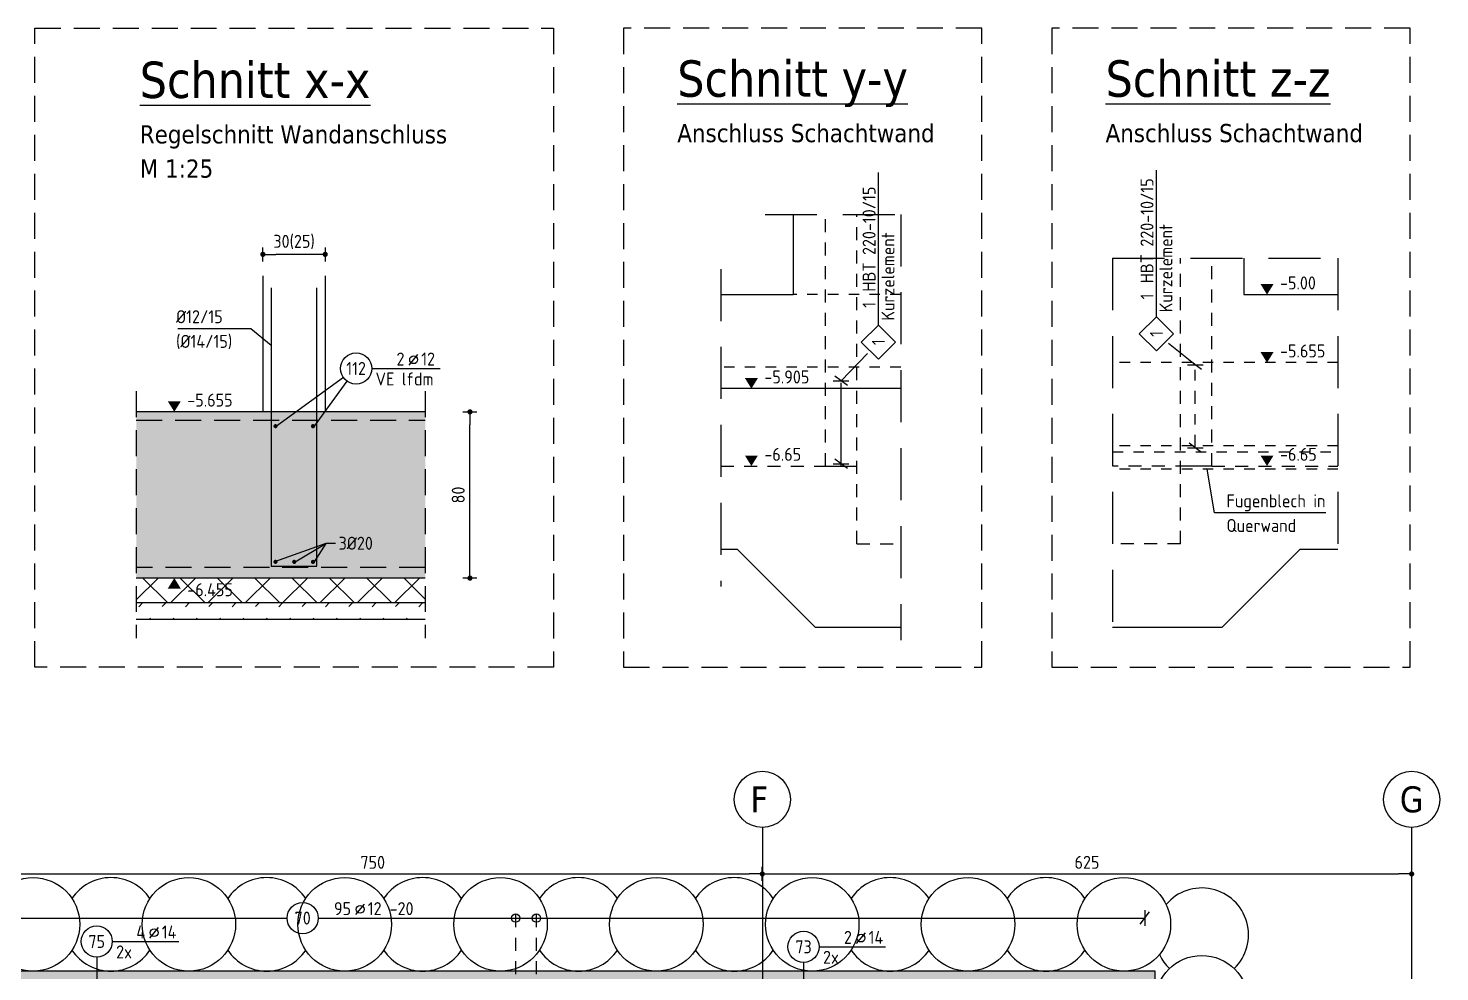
# Model space of a CAD drawing. Extents: x -45 to 98, y -32 to 51.
# Drawn here: x 29.7 to 43.29, y 15.45 to 24.53 of the extents above; entities that cross this region are included whole.
import ezdxf
from ezdxf.enums import TextEntityAlignment as Align

# ---------------------------------------------------------------- set-up
doc = ezdxf.new("R2010")
doc.units = 0
doc.header["$LTSCALE"] = 0.5
for name, pattern in [('AUSGEZOGEN', [1000.01, 1000, 0.01]), ('DASHED', [0.75, 0.5, -0.25]), ('DOT', [0.175, 0.05, -0.125]), ('GESTRICHELT', [0.75, 0.5, -0.25]), ('GESTRICHELTX2', [1.5, 1, -0.5]), ('HIDDEN', [0.375, 0.25, -0.125]), ('HIDDEN4', [0.12, 0.02, -0.1]), ('PUNKT', [0.175, 0.05, -0.125]), ('STRICHLINIE', [0.75, 0.5, -0.25]), ('STRICHPUNKT2', [0.55, 0.25, -0.125, 0.05, -0.125]), ('VERDECKT', [0.375, 0.25, -0.125])]:
    doc.linetypes.add(name, pattern=pattern)
for name, color, linetype in [('ACHSEN', 7, 'Continuous'), ('AFB', 7, 'Continuous'), ('AFU', 7, 'Continuous'), ('BETON', 7, 'Continuous'), ('DETAIL', 7, 'Continuous'), ('DRUEBER', 7, 'Continuous'), ('grau_mittel', 7, 'Continuous'), ('HBT', 7, 'Continuous'), ('HILFE', 7, 'Continuous'), ('koten', 7, 'Continuous'), ('MASSE', 7, 'Continuous'), ('OBJEKT', 7, 'Continuous'), ('RND', 7, 'Continuous'), ('SFP_Dämmung', 7, 'Continuous'), ('SFP_Hilfe', 7, 'Continuous'), ('TEXT', 7, 'Continuous'), ('VERDECKT', 7, 'Continuous')]:
    doc.layers.add(name, color=color, linetype=linetype)
doc.layers.add('NOPLOT', color=7, linetype='Continuous', plot=False)
doc.layers.add('Verbau', color=7, linetype='Continuous', plot=False)
doc.styles.add('helv', font='tahoma.ttf')
doc.styles.add('txt', font='isocp.shx')
doc.linetypes.add('AFU_50K', pattern='A,0.15,["/",Standard,S=0.2,R=0,X=-0.01,Y=-0.1],0.07,["/",Standard,S=0.2,R=0,X=-0.01,Y=-0.1],0.15', length=0.37)
doc.linetypes.add('AFU_50L', pattern='A,0.75,["/",Standard,S=0.2,R=0,X=-0.01,Y=-0.1],0.07,["/",Standard,S=0.2,R=0,X=-0.01,Y=-0.1],0.75', length=1.57)
doc.dimstyles.new('DOT_I', dxfattribs={"dimscale": 0.5, "dimtxt": 0.25, "dimasz": 0.25, "dimexe": 0.1, "dimexo": 0.3, "dimgap": 0.1, "dimtad": 1, "dimdec": 3, "dimzin": 3, "dimtxsty": 'txt', "dimblk": 'DOT', "dimblk1": 'DOT', "dimblk2": 'DOT', "dimsah": 1, "dimcen": 0.1, "dimse1": 1, "dimse2": 1, "dimazin": 0, "dimtfac": 1, "dimtdec": 4, "dimtix": 1, "dimtmove": 2, "dimatfit": 3, "dimfxl": 0, "dimtvp": 1, "dimtolj": 1, "dimtzin": 0, "dimarcsym": 0})

# ---------------------------------------------------------------- blocks, each defined once
blk = doc.blocks.new('lei_gre')
at = {"layer": 'RND', "color": 7, "linetype": 'Continuous'}
for p, q in [((-0.09, -0.12), (0.09, 0.12)), ((0, 0.15), (0, -0.15))]:
    blk.add_line(p, q, dxfattribs=at)
blk = doc.blocks.new('RND_LEI')
at = {"layer": 'RND', "color": 7, "linetype": 'Continuous'}
blk.add_line((1.022, 0.066), (1.19, 0.27), dxfattribs=at)
for centre, radius in [((0, 0), 0.3), ((1.106, 0.168), 0.075)]:
    blk.add_circle(centre, radius, dxfattribs=at)
at = {"layer": 'RND', "color": 7, "linetype": 'Continuous', "style": 'txt'}
blk.add_attdef('ANZ', text='', height=0.25, dxfattribs=at).set_placement((0.931, 0.057), align=Align.RIGHT)
for tag, p in [('DUM', (1.253, 0.057)), ('ABSTD', (1.674, 0.057)), ('POSTXT', (0.374, -0.327))]:
    blk.add_attdef(tag, p, '', height=0.25, dxfattribs=at)
blk.add_attdef('POSL', text='', height=0.25, dxfattribs=at).set_placement((0, 0), align=Align.MIDDLE)
blk = doc.blocks.new('DOT')
at = {"layer": 'MASSE', "color": 7, "linetype": 'Continuous'}
for p, q in [((0, 0), (-1, 0)), ((0, 0.54), (0, -0.54))]:
    blk.add_line(p, q, dxfattribs=at)
at = {"layer": 'MASSE', "color": 7, "linetype": 'Continuous', "const_width": 0.2}
blk.add_lwpolyline([(-0.1, 0, 1), (0.1, 0, 1)], format="xyb", close=True, dxfattribs=at)
blk = doc.blocks.new('*D62')
at = {"layer": 'Defpoints', "color": 0, "linetype": 'AUSGEZOGEN', "transparency": 16777216}
for p in [(29.27, 16.387), (36.77, 16.387), (36.77, 16.387)]:
    blk.add_point(p, dxfattribs=at)
at = {"layer": 'MASSE', "color": 0, "linetype": 'AUSGEZOGEN', "lineweight": -2, "transparency": 16777216}
blk.add_line((29.395, 16.387), (36.645, 16.387), dxfattribs=at)
at = {"layer": 'MASSE', "color": 0, "linetype": 'AUSGEZOGEN', "lineweight": -2, "transparency": 16777216, "xscale": 0.125, "yscale": 0.125, "zscale": 0.125, "rotation": 180}
blk.add_blockref('DOT', (29.27, 16.387), dxfattribs=at)
at = {"layer": 'MASSE', "color": 0, "linetype": 'AUSGEZOGEN', "lineweight": -2, "transparency": 16777216, "xscale": 0.125, "yscale": 0.125, "zscale": 0.125}
blk.add_blockref('DOT', (36.77, 16.387), dxfattribs=at)
at = {"layer": 'MASSE', "color": 0, "linetype": 'AUSGEZOGEN', "transparency": 16777216, "insert": (33.02, 16.499), "char_height": 0.125, "attachment_point": 5, "style": 'txt'}
blk.add_mtext('\\A1;750', dxfattribs=at)
blk = doc.blocks.new('*D63')
at = {"layer": 'Defpoints', "color": 0, "linetype": 'AUSGEZOGEN', "transparency": 16777216}
for p in [(36.77, 16.387), (43.02, 16.387), (43.02, 16.387)]:
    blk.add_point(p, dxfattribs=at)
at = {"layer": 'MASSE', "color": 0, "linetype": 'AUSGEZOGEN', "lineweight": -2, "transparency": 16777216}
blk.add_line((36.895, 16.387), (42.895, 16.387), dxfattribs=at)
at = {"layer": 'MASSE', "color": 0, "linetype": 'AUSGEZOGEN', "lineweight": -2, "transparency": 16777216, "xscale": 0.125, "yscale": 0.125, "zscale": 0.125, "rotation": 180}
blk.add_blockref('DOT', (36.77, 16.387), dxfattribs=at)
at = {"layer": 'MASSE', "color": 0, "linetype": 'AUSGEZOGEN', "lineweight": -2, "transparency": 16777216, "xscale": 0.125, "yscale": 0.125, "zscale": 0.125}
blk.add_blockref('DOT', (43.02, 16.387), dxfattribs=at)
at = {"layer": 'MASSE', "color": 0, "linetype": 'AUSGEZOGEN', "transparency": 16777216, "insert": (39.895, 16.499), "char_height": 0.125, "attachment_point": 5, "style": 'txt'}
blk.add_mtext('\\A1;625', dxfattribs=at)
blk = doc.blocks.new('*D113')
at = {"layer": 'Defpoints', "color": 0, "linetype": 'AUSGEZOGEN', "transparency": 16777216}
for p in [(31.963, 22.351), (31.963, 22.351), (32.563, 22.351)]:
    blk.add_point(p, dxfattribs=at)
at = {"layer": 'MASSE', "color": 0, "linetype": 'AUSGEZOGEN', "lineweight": -2, "transparency": 16777216}
blk.add_line((32.438, 22.351), (32.088, 22.351), dxfattribs=at)
at = {"layer": 'MASSE', "color": 0, "linetype": 'AUSGEZOGEN', "lineweight": -2, "transparency": 16777216, "xscale": 0.125, "yscale": 0.125, "zscale": 0.125, "rotation": 180}
blk.add_blockref('DOT', (31.963, 22.351), dxfattribs=at)
at = {"layer": 'MASSE', "color": 0, "linetype": 'AUSGEZOGEN', "lineweight": -2, "transparency": 16777216, "xscale": 0.125, "yscale": 0.125, "zscale": 0.125}
blk.add_blockref('DOT', (32.563, 22.351), dxfattribs=at)
at = {"layer": 'MASSE', "color": 0, "linetype": 'AUSGEZOGEN', "transparency": 16777216, "insert": (32.263, 22.47), "char_height": 0.125, "attachment_point": 5, "style": 'txt'}
blk.add_mtext('\\A1;30(25)', dxfattribs=at)
blk = doc.blocks.new('okrd_u')
at = {"layer": 'koten', "color": 7, "linetype": 'Continuous'}
blk.add_solid([(-0.125, -0.202), (0.125, -0.202), (0, 0)], dxfattribs=at)
at = {"layer": 'koten', "style": 'txt'}
blk.add_attdef('OKRD', (0.25, -0.35), '', height=0.25, dxfattribs=at)
blk = doc.blocks.new('okrd_o')
at = {"layer": 'koten', "color": 7, "linetype": 'Continuous'}
blk.add_solid([(-0.125, 0.202), (0.125, 0.202), (0, 0)], dxfattribs=at)
at = {"layer": 'koten', "style": 'txt'}
blk.add_attdef('OKRD', (0.25, 0.1), '', height=0.25, dxfattribs=at)
blk = doc.blocks.new('*D114')
at = {"layer": 'Defpoints', "color": 0, "linetype": 'AUSGEZOGEN', "transparency": 16777216}
for p in [(33.956, 20.835), (33.956, 20.835), (33.956, 19.235)]:
    blk.add_point(p, dxfattribs=at)
at = {"layer": 'MASSE', "color": 0, "linetype": 'AUSGEZOGEN', "lineweight": -2, "transparency": 16777216}
blk.add_line((33.956, 19.36), (33.956, 20.71), dxfattribs=at)
at = {"layer": 'MASSE', "color": 0, "linetype": 'AUSGEZOGEN', "lineweight": -2, "transparency": 16777216, "xscale": 0.125, "yscale": 0.125, "zscale": 0.125}
for p, rotation in [((33.956, 20.835), 90), ((33.956, 19.235), 270)]:
    blk.add_blockref('DOT', p, dxfattribs=dict(at, rotation=rotation))
at = {"layer": 'MASSE', "color": 0, "linetype": 'AUSGEZOGEN', "transparency": 16777216, "insert": (33.843, 20.035), "char_height": 0.125, "attachment_point": 5, "rotation": 90, "style": 'txt'}
blk.add_mtext('\\A1;80', dxfattribs=at)
blk = doc.blocks.new('HBT_LEI')
at = {"layer": 'HBT', "color": 7, "linetype": 'Continuous'}
blk.add_lwpolyline([(-0.33, 0), (0, 0.33), (0.33, 0), (0, -0.33)], close=True, dxfattribs=at)
at = {"layer": 'HBT', "color": 7, "linetype": 'Continuous', "style": 'txt'}
blk.add_attdef('STKH', text='', height=0.25, dxfattribs=at).set_placement((0.776, 0.055), align=Align.RIGHT)
at = {"layer": 'HBT', "style": 'txt'}
for tag, p in [('ARTH', (0.973, 0.055)), ('TEXTH', (0.415, -0.309))]:
    blk.add_attdef(tag, p, '', height=0.25, dxfattribs=at)
at = {"layer": 'HBT', "color": 7, "linetype": 'Continuous', "style": 'txt'}
blk.add_attdef('POSH', text='', height=0.25, dxfattribs=at).set_placement((0, -0.126), align=Align.CENTER)

msp = doc.modelspace()

# ---------------------------------------------------------------- hatches: boundary and pattern name
at = {"layer": 'grau_mittel'}
for points in [[(32.5629, 20.8354), (31.9629, 20.8354), (30.7442, 20.8354), (30.7442, 19.2354), (33.525, 19.2354), (33.525, 20.8354)], [(21.6102, 15.452), (21.6102, 12.377), (15.8302, 12.377), (15.8302, 13.877), (7.3802, 13.877), (7.3802, 13.657), (15.4502, 13.657), (15.4502, 11.997), (21.9902, 11.997), (21.9902, 15.072), (40.1702, 15.072), (40.1702, 3.272), (40.5502, 3.272), (40.5502, 15.452)]]:
    msp.add_hatch(color=61, dxfattribs=at).paths.add_polyline_path(points)
at = {"layer": 'SFP_Dämmung', "linetype": 'AUSGEZOGEN'}
h = msp.add_hatch(dxfattribs=at)
h.set_pattern_fill('ANSI37', color=171, scale=0.08, angle=-180, style=0, double=1)
h.set_pattern_definition([(225, (-64.3101, 46.46173), (0.1796051, -0.1796051), []), (315, (-64.3101, 46.46173), (0.1796051, 0.1796051), [])])
h.paths.add_polyline_path([(33.525, 18.9954), (33.525, 19.2354), (30.7442, 19.2354), (30.7442, 18.9954)])
h.paths.add_polyline_path([(31.2232, 19.0306), (31.74, 19.0306), (31.74, 19.2155), (31.2232, 19.2155)], flags=24)
at = {"layer": 'SFP_Hilfe', "linetype": 'AUSGEZOGEN'}
h = msp.add_hatch(dxfattribs=at)
h.set_pattern_fill('DASH', color=171, scale=0.05, angle=-135, double=1)
h.set_pattern_definition([(225, (-64.31011, 46.46173), (-2e-16, -0.2245064), [0.15875, -0.15875])])
h.paths.add_polyline_path([(33.525, 18.9954), (30.7442, 18.9954), (30.7442, 18.8354), (33.525, 18.8354)])

# ---------------------------------------------------------------- linework, layer by layer
at = {"layer": 'ACHSEN', "color": 140, "linetype": 'AUSGEZOGEN'}
for p, q in [((36.7702, 16.8341), (36.7702, 14.3681)), ((43.0202, 16.8341), (43.0202, 14.3681))]:
    msp.add_line(p, q, dxfattribs=at)
at = {"layer": 'ACHSEN', "color": 7, "linetype": 'AUSGEZOGEN'}
for centre in [(36.7702, 17.1046), (43.0202, 17.1046)]:
    msp.add_circle(centre, 0.2705, dxfattribs=at)
at = {"layer": 'AFB', "color": 1, "linetype": 'HIDDEN4'}
for p, q in [((40.1419, 20.4506), (42.3092, 20.4506)), ((42.3092, 20.2836), (40.1419, 20.2836))]:
    msp.add_line(p, q, dxfattribs=at)
at = {"layer": 'AFU', "color": 8, "linetype": 'AFU_50L'}
msp.add_line((38.1018, 21.0586), (36.3693, 21.0586), dxfattribs=at)
at = {"layer": 'AFU', "color": 8, "linetype": 'AFU_50K'}
for p, q in [((32.5629, 20.8354), (31.9629, 20.8354)), ((37.3785, 20.3136), (37.6785, 20.3136)), ((41.0958, 20.3136), (40.7958, 20.3136))]:
    msp.add_line(p, q, dxfattribs=at)
at = {"layer": 'BETON', "color": 6, "linetype": 'AUSGEZOGEN'}
for p, q in [((37.0685, 22.7355), (37.0685, 21.9636)), ((41.4058, 22.3146), (41.4058, 21.9636)), ((31.9629, 22.1454), (31.9629, 20.8354)), ((32.5629, 22.1454), (32.5629, 20.8354)), ((36.3693, 21.9636), (37.0685, 21.9636)), ((41.4058, 21.9636), (42.3092, 21.9636)), ((31.9629, 20.8354), (30.7442, 20.8354)), ((33.525, 20.8354), (32.5629, 20.8354)), ((36.3693, 19.5136), (36.5285, 19.5136)), ((37.2785, 18.7636), (36.5285, 19.5136)), ((41.1958, 18.7636), (41.9458, 19.5136)), ((41.9458, 19.5136), (42.3092, 19.5136)), ((33.525, 19.2354), (30.7442, 19.2354)), ((37.2785, 18.7636), (38.1018, 18.7636)), ((40.1419, 18.7636), (41.1958, 18.7636))]:
    msp.add_line(p, q, dxfattribs=at)
at = {"layer": 'DETAIL', "color": 102, "linetype": 'STRICHLINIE'}
for points in [[(29.7679, 18.3766), (29.7679, 24.5276), (34.7603, 24.5276), (34.7603, 18.3766)], [(35.4345, 18.3766), (38.8828, 18.3766), (38.8828, 24.5276), (35.4345, 24.5276)], [(39.557, 18.3766), (43.0052, 18.3766), (43.0052, 24.5276), (39.557, 24.5276)]]:
    msp.add_lwpolyline(points, close=True, dxfattribs=at)
at = {"layer": 'DRUEBER', "color": 7, "linetype": 'PUNKT'}
for p, q in [((38.1018, 21.9636), (37.0685, 21.9636)), ((38.1018, 21.2636), (36.3693, 21.2636))]:
    msp.add_line(p, q, dxfattribs=at)
at = {"layer": 'DRUEBER', "color": 7, "linetype": 'DOT'}
for p, q in [((42.3092, 21.3086), (40.1419, 21.3086)), ((42.3092, 20.5086), (40.1419, 20.5086))]:
    msp.add_line(p, q, dxfattribs=at)
at = {"layer": 'HBT', "color": 7, "linetype": 'AUSGEZOGEN'}
for p, q in [((37.8878, 21.6706), (37.8878, 23.1392)), ((40.5627, 21.7509), (40.5627, 23.1623)), ((40.937, 21.2882), (40.6801, 21.4925)), ((37.5285, 21.1341), (37.7835, 21.3978))]:
    msp.add_line(p, q, dxfattribs=at)
at = {"layer": 'HBT', "color": 6, "linetype": 'STRICHPUNKT2'}
for p, q in [((40.937, 20.4882), (40.937, 21.2882)), ((37.5285, 20.3341), (37.5285, 21.1341))]:
    msp.add_line(p, q, dxfattribs=at)
at = {"layer": 'HILFE', "color": 102, "linetype": 'GESTRICHELTX2'}
for p, q in [((36.7961, 22.7355), (38.1018, 22.7355)), ((38.1018, 22.7355), (38.1018, 18.6378)), ((40.1419, 22.3146), (40.1419, 18.6627)), ((40.1419, 22.3146), (42.3092, 22.3146)), ((42.3092, 22.3146), (42.3092, 19.3202)), ((36.3693, 22.2095), (36.3693, 19.1552))]:
    msp.add_line(p, q, dxfattribs=at)
at = {"layer": 'HILFE', "color": 102, "linetype": 'AUSGEZOGEN'}
for p, q in [((31.1454, 21.6381), (31.8471, 21.6381)), ((31.8471, 21.6381), (32.0429, 21.478)), ((41.1236, 19.8641), (41.052, 20.2836)), ((42.1953, 19.8641), (41.1236, 19.8641)), ((32.5681, 19.5666), (32.074, 19.3912)), ((32.2746, 19.3912), (32.5681, 19.5666)), ((32.5681, 19.5666), (32.4552, 19.3912)), ((32.661, 19.5666), (32.5681, 19.5666)), ((33.525, 18.9954), (30.7442, 18.9954)), ((33.525, 18.8354), (30.7442, 18.8354))]:
    msp.add_line(p, q, dxfattribs=at)
at = {"layer": 'NOPLOT', "color": 191, "linetype": 'AUSGEZOGEN'}
msp.add_line((37.5285, 20.3136), (37.5285, 21.1136), dxfattribs=at)
at = {"layer": 'OBJEKT', "color": 7, "linetype": 'AUSGEZOGEN'}
for p, q in [((40.5502, 15.452), (21.6102, 15.452)), ((40.5502, 3.272), (40.5502, 15.452))]:
    msp.add_line(p, q, dxfattribs=at)
at = {"layer": 'RND', "color": 7, "linetype": 'AUSGEZOGEN'}
for p, q in [((33.0103, 21.2525), (33.6703, 21.2525)), ((21.6815, 15.9623), (32.1959, 15.9623)), ((32.4959, 15.9623), (40.453, 15.9623)), ((30.5134, 15.7374), (31.1534, 15.7374)), ((37.317, 15.6857), (37.957, 15.6857))]:
    msp.add_line(p, q, dxfattribs=at)
at = {"layer": 'RND', "color": 102, "linetype": 'AUSGEZOGEN'}
for p, q in [((32.7388, 21.1645), (32.094, 20.6974)), ((32.7719, 21.1314), (32.4552, 20.6974)), ((30.3634, 15.5874), (30.3634, 15.0874)), ((37.167, 15.5357), (37.167, 15.0685))]:
    msp.add_line(p, q, dxfattribs=at)
at = {"layer": 'RND', "color": 102, "linetype": 'VERDECKT'}
for p, q in [((34.3961, 15.4236), (34.3961, 16.0123)), ((34.5961, 15.4236), (34.5961, 16.0123))]:
    msp.add_line(p, q, dxfattribs=at)
at = {"layer": 'RND', "color": 1, "linetype": 'AUSGEZOGEN'}
msp.add_lwpolyline([(32.0429, 22.0291), (32.0429, 19.3491), (32.4829, 19.3491), (32.4829, 22.0291)], dxfattribs=at)
at = {"layer": 'RND', "color": 7, "linetype": 'GESTRICHELT'}
for points in [[(30.7442, 20.7554), (33.525, 20.7554)], [(33.525, 19.3354), (30.7442, 19.3354)]]:
    msp.add_lwpolyline(points, dxfattribs=at)
at = {"layer": 'RND', "color": 7, "linetype": 'AUSGEZOGEN', "const_width": 0.02}
for points in [[(32.074, 20.6974, 1), (32.094, 20.6974, 1)], [(32.4352, 20.6974, 1), (32.4552, 20.6974, 1)], [(32.074, 19.3912, 1), (32.094, 19.3912, 1)], [(32.2546, 19.3912, 1), (32.2746, 19.3912, 1)], [(32.4352, 19.3912, 1), (32.4552, 19.3912, 1)]]:
    msp.add_lwpolyline(points, format="xyb", close=True, dxfattribs=at)
at = {"layer": 'RND', "color": 7, "linetype": 'AUSGEZOGEN'}
for centre in [(34.3961, 15.9623), (34.5961, 15.9623)]:
    msp.add_circle(centre, 0.04, dxfattribs=at)
at = {"layer": 'SFP_Hilfe', "color": 102, "linetype": 'DASHED'}
for p, q in [((30.7442, 21.0338), (30.7442, 18.6562)), ((33.525, 21.0338), (33.525, 18.6562))]:
    msp.add_line(p, q, dxfattribs=at)
at = {"layer": 'Verbau', "color": 171}
for centre in [(29.7502, 15.902), (31.2502, 15.902), (32.7502, 15.902), (34.2502, 15.902), (35.7502, 15.902), (37.2502, 15.902), (38.7502, 15.902), (40.2502, 15.902), (41.0002, 15.152)]:
    msp.add_circle(centre, 0.45, dxfattribs=at)
for centre, start, end in [((30.5002, 15.902), 33.55731, 146.44269), ((32.0002, 15.902), 33.55731, 146.44269), ((33.5002, 15.902), 33.55731, 146.44269), ((35.0002, 15.902), 33.55731, 146.44269), ((36.5002, 15.902), 33.55731, 146.44269), ((38.0002, 15.902), 33.55731, 146.44269), ((39.5002, 15.902), 33.55731, 146.44269), ((41.0002, 15.802), 313.76174, 139.62033), ((30.5002, 15.902), 213.55731, 326.44269), ((32.0002, 15.902), 213.55731, 326.44269), ((33.5002, 15.902), 213.55731, 326.44269), ((35.0002, 15.902), 213.55731, 326.44269), ((36.5002, 15.902), 213.55731, 326.44269), ((38.0002, 15.902), 213.55731, 326.44269), ((39.5002, 15.902), 213.55731, 326.44269), ((41.0002, 15.802), 205.19039, 226.23826)]:
    msp.add_arc(centre, 0.45, start, end, dxfattribs=at)
at = {"layer": 'VERDECKT', "color": 7, "linetype": 'VERDECKT'}
for p, q in [((37.3785, 20.3136), (37.3785, 22.7355)), ((37.6785, 19.5636), (37.6785, 22.7355)), ((40.7958, 19.5636), (40.7958, 22.3146)), ((41.0958, 20.3136), (41.0958, 22.3146)), ((36.3693, 20.3136), (37.3785, 20.3136)), ((41.0958, 20.3136), (42.3092, 20.3136)), ((37.6785, 19.5636), (38.1018, 19.5636)), ((40.7958, 19.5636), (40.1419, 19.5636))]:
    msp.add_line(p, q, dxfattribs=at)
at = {"layer": 'VERDECKT', "color": 7, "linetype": 'HIDDEN'}
msp.add_line((41.0958, 20.3136), (40.1419, 20.3136), dxfattribs=at)

# ---------------------------------------------------------------- block references
at = {"layer": 'HBT', "color": 7, "linetype": 'AUSGEZOGEN', "xscale": 0.5, "yscale": 0.5, "zscale": 0.5, "rotation": 90}
for p in [(37.8878, 21.5056), (40.5627, 21.5859)]:
    msp.add_blockref('HBT_LEI', p, dxfattribs=at).add_auto_attribs({'POSH': '1', 'STKH': '1', 'ARTH': 'HBT 220-10/15', 'TEXTH': 'Kurzelement'})
at = {"layer": 'HBT', "color": 6, "linetype": 'STRICHPUNKT2', "xscale": 0.5, "yscale": 0.5, "zscale": 0.5, "rotation": 90}
for p in [(40.937, 21.2882), (37.5285, 21.1341), (40.937, 20.4882), (37.5285, 20.3341)]:
    msp.add_blockref('lei_gre', p, dxfattribs=at)
at = {"layer": 'koten', "color": 102, "linetype": 'GESTRICHELTX2', "xscale": 0.5, "yscale": 0.5, "zscale": 0.5}
for p, values in [((41.6281, 21.9636), {'OKRD': '-5.00'}), ((36.665, 21.0586), {'OKRD': '-5.905'}), ((36.665, 20.3136), {'OKRD': '-6.65'})]:
    msp.add_blockref('okrd_o', p, dxfattribs=at).add_auto_attribs(values)
at = {"layer": 'koten', "color": 6, "linetype": 'AUSGEZOGEN', "xscale": 0.5, "yscale": 0.5, "zscale": 0.5}
for p, values in [((41.6281, 21.3086), {'OKRD': '-5.655'}), ((41.6281, 20.3136), {'OKRD': '-6.65'})]:
    msp.add_blockref('okrd_o', p, dxfattribs=at).add_auto_attribs(values)
at = {"layer": 'koten', "color": 7, "linetype": 'DASHED', "xscale": 0.5, "yscale": 0.5, "zscale": 0.5}
msp.add_blockref('okrd_o', (31.1102, 20.8354), dxfattribs=at).add_auto_attribs({'OKRD': '-5.655'})
at = {"layer": 'koten', "color": 7, "linetype": 'AUSGEZOGEN', "xscale": 0.5, "yscale": 0.5, "zscale": 0.5}
msp.add_blockref('okrd_u', (31.1102, 19.2354), dxfattribs=at).add_auto_attribs({'OKRD': '-6.455'})
at = {"layer": 'RND', "color": 7, "linetype": 'AUSGEZOGEN', "xscale": 0.5, "yscale": 0.5, "zscale": 0.5}
for p, values in [((32.8603, 21.2525), {'POSL': '112', 'DUM': '12', 'ANZ': '2', 'POSTXT': 'VE lfdm'}), ((32.3459, 15.9623), {'POSL': '70', 'DUM': '12', 'ANZ': '95', 'ABSTD': '-20'}), ((30.3634, 15.7374), {'POSL': '75', 'DUM': '14', 'ANZ': '4', 'POSTXT': '2x'}), ((37.167, 15.6857), {'POSL': '73', 'DUM': '14', 'ANZ': '2', 'POSTXT': '2x'})]:
    msp.add_blockref('RND_LEI', p, dxfattribs=at).add_auto_attribs(values)
msp.add_blockref('lei_gre', (40.453, 15.9623), dxfattribs=at)

# ---------------------------------------------------------------- texts
at = {"layer": 'ACHSEN', "color": 6, "linetype": 'AUSGEZOGEN', "style": 'helv'}
for s, p in [('F', (36.6562, 16.9802)), ('G', (42.9062, 16.9802))]:
    msp.add_text(s, height=0.25, dxfattribs=at).set_placement(p)
at = {"layer": 'TEXT', "color": 5, "linetype": 'AUSGEZOGEN', "style": 'helv'}
for s, p in [('%%uSchnitt x-x', (30.7775, 23.8563)), ('%%uSchnitt y-y', (35.9514, 23.8684)), ('%%USchnitt z-z', (40.0739, 23.8684))]:
    msp.add_text(s, height=0.35, dxfattribs=at).set_placement(p)
at = {"layer": 'TEXT', "color": 1, "linetype": 'AUSGEZOGEN', "style": 'helv'}
for s, p in [('Regelschnitt Wandanschluss', (30.7775, 23.4188)), ('Anschluss Schachtwand', (35.9514, 23.4309)), ('Anschluss Schachtwand', (40.0739, 23.4309)), ('M 1:25', (30.7775, 23.0892))]:
    msp.add_text(s, height=0.175, dxfattribs=at).set_placement(p)
at = {"layer": 'TEXT', "color": 7, "linetype": 'AUSGEZOGEN', "style": 'txt'}
for s, p in [('%%C12/15', (31.1271, 21.6882)), ('(%%C14/15)', (31.1271, 21.4507)), ('Fugenblech in', (41.2375, 19.9163)), ('Querwand', (41.2375, 19.6788)), ('3%%C20', (32.6918, 19.5079))]:
    msp.add_text(s, height=0.125, dxfattribs=at).set_placement(p)

# ---------------------------------------------------------------- dimensions: what is measured, and where the dimension line sits
at = {"layer": 'MASSE', "color": 7, "linetype": 'AUSGEZOGEN'}
dim = msp.add_linear_dim(base=(31.9629, 22.3514), p1=(32.5629, 22.3514), p2=(31.9629, 22.3514), text='<>(25)', dimstyle='DOT_I', override={"dimdec": 0, "dimlfac": 50}, dxfattribs=at)
dim.commit()
dim.dimension.update_dxf_attribs({"geometry": '*D113', "text_midpoint": (32.2629, 22.4702)})
dim = msp.add_linear_dim(base=(33.9556, 20.8354), p1=(33.9556, 19.2354), p2=(33.9556, 20.8354), angle=90, dimstyle='DOT_I', override={"dimdec": 0, "dimlfac": 50}, dxfattribs=at)
dim.commit()
dim.dimension.update_dxf_attribs({"geometry": '*D114', "text_midpoint": (33.8431, 20.0354)})
for base, p1, p2, picture, middle in [((36.7702, 16.3868), (29.2702, 16.3868), (36.7702, 16.3868), '*D62', (33.0202, 16.4993)), ((43.0202, 16.3868), (36.7702, 16.3868), (43.0202, 16.3868), '*D63', (39.8952, 16.4993))]:
    dim = msp.add_linear_dim(base=base, p1=p1, p2=p2, dimstyle='DOT_I', override={"dimdec": 0, "dimlfac": 100}, dxfattribs=at)
    dim.commit()
    dim.dimension.update_dxf_attribs({"geometry": picture, "text_midpoint": middle})

doc.saveas('drawing.dxf')
